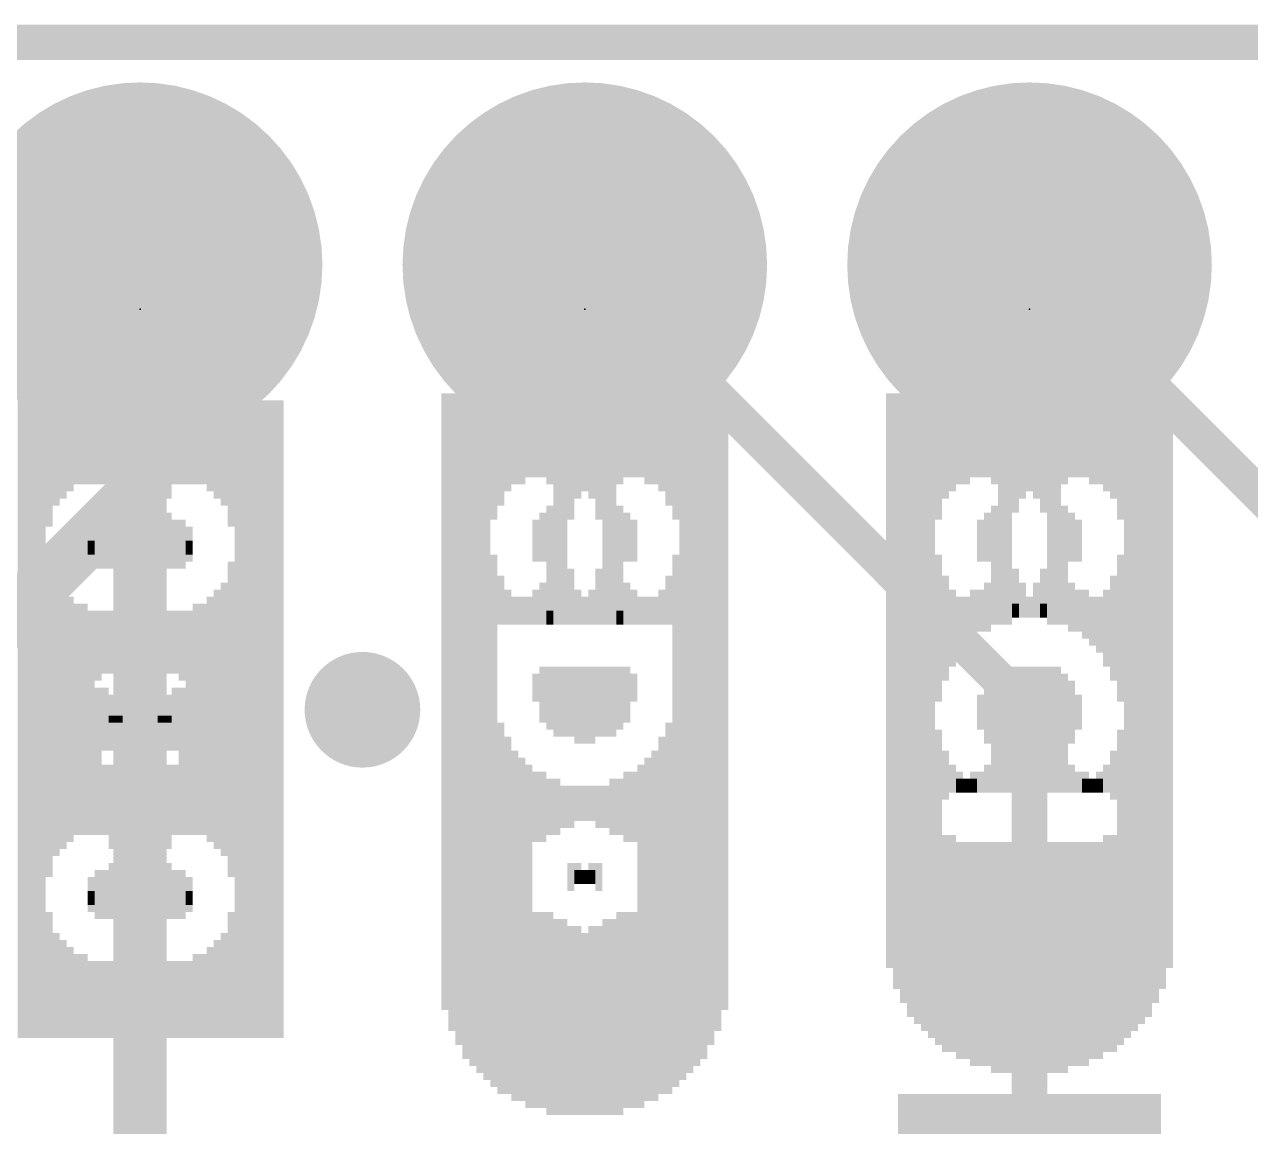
# Model space of a CAD drawing. Extents: x -38 to 69, y -13 to 33.
# Drawn here: x 12.04 to 19.04, y 19.21 to 25.5 of the extents above; entities that cross this region are included whole.
import ezdxf

# ---------------------------------------------------------------- set-up
doc = ezdxf.new("R2010")
doc.units = 0
for name, color, linetype in [('1', 12, 'CONTINUOUS'), ('16', 132, 'CONTINUOUS'), ('17', 110, 'CONTINUOUS'), ('18', 110, 'CONTINUOUS'), ('20', 53, 'CONTINUOUS'), ('21', 41, 'CONTINUOUS'), ('22', 40, 'CONTINUOUS'), ('23', 53, 'CONTINUOUS'), ('24', 53, 'CONTINUOUS'), ('29', 253, 'CONTINUOUS'), ('30', 253, 'CONTINUOUS'), ('31', 253, 'CONTINUOUS'), ('51', 53, 'CONTINUOUS')]:
    doc.layers.add(name, color=color, linetype=linetype)

# ---------------------------------------------------------------- blocks, each defined once
blk = doc.blocks.new('RECT')
blk.add_solid([(-0.5, -0.5), (0.5, -0.5), (-0.5, 0.5), (0.5, 0.5)])
blk = doc.blocks.new('ROUNDP')
at = {"const_width": 0.5}
blk.add_lwpolyline([(0, -0.25, 1), (0, 0.25, 1), (0, -0.25)], format="xyb", dxfattribs=at)
blk = doc.blocks.new('ROUNDV')
at = {"const_width": 0.5}
blk.add_lwpolyline([(0, -0.25, 1), (0, 0.25, 1), (0, -0.25)], format="xyb", dxfattribs=at)

msp = doc.modelspace()

# ---------------------------------------------------------------- linework, layer by layer
at = {"layer": '1'}
for points, const_width in [([(0, 25.4), (25.4, 25.4)], 0.2032), ([(12.7, 22.86), (12.7, 24.13)], 0.3048), ([(11.43, 21.59), (12.7, 22.86)], 0.3048)]:
    msp.add_lwpolyline(points, dxfattribs=dict(at, const_width=const_width))
at = {"layer": '1', "const_width": 0.1524}
for points in [[(12.7762, 24.13, 1), (12.6238, 24.13)], [(12.7539, 22.8061, 1), (12.6461, 22.9139)], [(12.6238, 22.86, 1), (12.7762, 22.86)]]:
    msp.add_lwpolyline(points, format="xyb", dxfattribs=at)
at = {"layer": '16'}
for points, const_width in [([(0, 25.4), (25.4, 25.4)], 0.2032), ([(12.7, 24.13), (12.7, 16.6069)], 0.3048), ([(17.78, 21.59), (15.24, 24.13)], 0.2032), ([(19.431, 22.479), (17.78, 24.13)], 0.2032), ([(17.78, 13.716), (17.78, 21.59)], 0.2032)]:
    msp.add_lwpolyline(points, dxfattribs=dict(at, const_width=const_width))
for points, const_width in [([(12.7762, 24.13, 1), (12.6238, 24.13)], 0.1524), ([(15.2759, 24.1659, 1), (15.2041, 24.0941)], 0.1016), ([(17.8159, 24.1659, 1), (17.7441, 24.0941)], 0.1016), ([(17.8308, 21.59, 1), (17.7292, 21.59)], 0.1016), ([(17.7441, 21.5541, 1), (17.8159, 21.6259)], 0.1016)]:
    msp.add_lwpolyline(points, format="xyb", dxfattribs=dict(at, const_width=const_width))
at = {"layer": '20', "const_width": 0.2032}
msp.add_lwpolyline([(0, 25.4), (25.4, 25.4)], dxfattribs=at)
at = {"layer": '23'}
for p in [(12.7, 23.876), (15.24, 23.876), (17.78, 23.876)]:
    msp.add_point(p, dxfattribs=at)
at = {"layer": '24'}
for p in [(12.7, 23.876), (15.24, 23.876), (17.78, 23.876)]:
    msp.add_point(p, dxfattribs=at)

# ---------------------------------------------------------------- block references
at = {"layer": '1', "xscale": 1.3, "yscale": 1.3, "rotation": 180}
msp.add_blockref('RECT', (17.78, 18.645), dxfattribs=at)
at = {"layer": '17', "xscale": 1.8796, "yscale": 1.8796, "rotation": 90}
for p in [(12.7, 24.13), (12.7, 24.13), (15.24, 24.13), (15.24, 24.13), (17.78, 24.13), (17.78, 24.13)]:
    msp.add_blockref('ROUNDP', p, dxfattribs=at)
at = {"layer": '18', "xscale": 0.6604, "yscale": 0.6604}
msp.add_blockref('ROUNDV', (13.97, 21.59), dxfattribs=at)
msp.add_blockref('ROUNDV', (13.97, 21.59), dxfattribs=at)
at = {"layer": '21', "yscale": 0.04, "rotation": 270}
for p, xscale in [((14.44, 21.636), 3.52), ((14.48, 21.576), 3.64), ((14.52, 21.536), 3.72), ((14.56, 21.496), 3.8), ((14.6, 21.476), 3.84), ((14.64, 21.456), 3.88), ((14.68, 21.436), 3.92), ((14.72, 23.056), 0.68), ((14.76, 23.096), 0.6), ((14.8, 23.136), 0.52), ((14.84, 23.136), 0.52), ((14.88, 23.156), 0.48), ((14.92, 23.156), 0.48), ((14.96, 23.156), 0.48), ((15, 23.156), 0.48), ((15.04, 23.136), 0.52), ((15.08, 22.916), 0.96), ((15.12, 22.976), 0.84), ((15.16, 23.036), 0.72), ((15.2, 23.096), 0.6), ((15.24, 23.116), 0.56), ((15.28, 23.136), 0.52), ((15.32, 23.136), 0.52), ((15.36, 23.156), 0.48), ((15.4, 23.156), 0.48), ((15.44, 23.156), 0.48), ((15.48, 23.156), 0.48), ((15.52, 23.156), 0.48), ((15.56, 23.156), 0.48), ((15.6, 23.136), 0.52), ((15.64, 23.136), 0.52), ((15.68, 23.116), 0.56), ((15.72, 23.076), 0.64), ((15.76, 23.036), 0.72), ((15.8, 21.436), 3.92), ((15.84, 21.456), 3.88), ((15.88, 21.476), 3.84), ((15.92, 21.496), 3.8), ((15.96, 21.536), 3.72), ((16, 21.576), 3.64), ((16.04, 21.636), 3.52), ((16.98, 21.756), 3.28), ((17.02, 21.696), 3.4), ((17.06, 21.656), 3.48), ((17.1, 21.616), 3.56), ((17.14, 21.596), 3.6), ((17.18, 21.576), 3.64), ((17.22, 21.556), 3.68), ((17.26, 23.076), 0.64), ((17.3, 23.096), 0.6), ((17.34, 23.136), 0.52), ((17.38, 23.156), 0.48), ((17.42, 23.156), 0.48), ((17.46, 23.176), 0.44), ((17.5, 23.156), 0.48), ((17.54, 23.156), 0.48), ((17.58, 23.136), 0.52), ((17.62, 22.936), 0.92), ((17.66, 22.976), 0.84), ((17.7, 23.056), 0.68), ((17.74, 23.096), 0.6), ((17.78, 23.116), 0.56), ((17.82, 23.136), 0.52), ((17.86, 23.156), 0.48), ((17.9, 23.156), 0.48), ((17.94, 23.156), 0.48), ((17.98, 23.156), 0.48), ((18.02, 23.156), 0.48), ((18.06, 23.156), 0.48), ((18.1, 23.156), 0.48), ((18.14, 23.136), 0.52), ((18.18, 23.136), 0.52), ((18.22, 23.116), 0.56), ((18.26, 23.096), 0.6), ((18.3, 23.036), 0.72), ((18.34, 21.556), 3.68), ((18.38, 21.576), 3.64), ((18.42, 21.596), 3.6), ((18.46, 21.616), 3.56), ((18.5, 21.656), 3.48), ((18.54, 21.696), 3.4), ((18.58, 21.756), 3.28), ((12.02, 21.536), 3.64), ((12.06, 21.536), 3.64), ((12.1, 21.536), 3.64), ((12.14, 21.536), 3.64), ((12.18, 23.036), 0.64), ((12.22, 23.076), 0.56), ((12.26, 23.096), 0.52), ((12.3, 23.116), 0.48), ((12.34, 23.136), 0.44), ((12.38, 23.136), 0.44), ((12.42, 23.136), 0.44), ((12.46, 23.136), 0.44), ((12.5, 23.136), 0.44), ((12.54, 23.116), 0.48), ((12.58, 22.916), 0.88), ((12.62, 22.996), 0.72), ((12.66, 22.996), 0.72), ((12.7, 22.996), 0.72), ((12.74, 22.996), 0.72), ((12.78, 22.996), 0.72), ((12.82, 22.996), 0.72), ((12.86, 23.076), 0.56), ((12.9, 23.116), 0.48), ((12.94, 23.116), 0.48), ((12.98, 23.116), 0.48), ((13.02, 23.116), 0.48), ((13.06, 23.116), 0.48), ((13.1, 23.096), 0.52), ((13.14, 23.076), 0.56), ((13.18, 23.056), 0.6), ((13.22, 22.996), 0.72), ((13.26, 21.536), 3.64), ((13.3, 21.536), 3.64), ((13.34, 21.536), 3.64), ((13.38, 21.536), 3.64), ((13.42, 21.536), 3.64), ((13.46, 21.536), 3.64), ((13.5, 21.536), 3.64), ((12.54, 22.556), 0.32), ((12.86, 22.576), 0.28), ((15, 22.576), 0.28), ((15.04, 22.596), 0.32), ((17.54, 22.576), 0.28), ((17.58, 22.596), 0.32), ((12.42, 22.536), 0.2), ((12.46, 22.536), 0.28), ((12.5, 22.536), 0.28), ((12.9, 22.536), 0.28), ((12.94, 22.536), 0.2), ((14.96, 22.556), 0.24), ((15.4, 22.356), 0.56), ((15.44, 22.376), 0.6), ((15.48, 22.556), 0.24), ((15.52, 22.556), 0.16), ((17.5, 22.556), 0.24), ((17.94, 22.356), 0.56), ((17.98, 22.376), 0.6), ((18.02, 22.556), 0.24), ((18.06, 22.556), 0.16), ((12.98, 22.516), 0.08), ((15.36, 22.316), 0.48), ((17.9, 22.316), 0.48), ((13.22, 21.536), 1.8), ((15.76, 20.956), 3.04), ((18.3, 22.056), 0.84), ((12.18, 21.976), 0.76), ((14.72, 22.216), 0.36), ((15.32, 22.236), 0.32), ((15.72, 22.216), 0.28), ((17.26, 22.076), 0.64), ((17.86, 22.256), 0.28), ((18.26, 22.056), 0.6), ((12.22, 21.956), 0.64), ((12.7, 22.076), 0.4), ((13.14, 22.176), 0.2), ((13.18, 22.176), 0.28), ((14.76, 22.196), 0.24), ((14.8, 22.176), 0.2), ((15.28, 22.176), 0.2), ((15.48, 22.196), 0.24), ((15.52, 22.176), 0.2), ((15.68, 22.176), 0.2), ((17.3, 22.076), 0.48), ((17.34, 22.076), 0.4), ((17.82, 22.216), 0.2), ((18.02, 22.176), 0.28), ((18.06, 22.156), 0.24), ((18.1, 22.136), 0.28), ((18.22, 22.056), 0.44), ((12.26, 21.956), 0.56), ((12.74, 22.076), 0.32), ((13.1, 22.156), 0.16), ((14.84, 22.156), 0.16), ((15.24, 22.156), 0.16), ((15.56, 22.156), 0.16), ((15.6, 22.156), 0.16), ((15.64, 22.156), 0.16), ((17.38, 22.096), 0.28), ((17.74, 22.176), 0.12), ((17.78, 22.176), 0.12), ((18.14, 22.096), 0.28), ((18.18, 22.076), 0.32), ((12.3, 21.936), 0.52), ((12.34, 21.936), 0.44), ((12.38, 21.936), 0.44), ((12.42, 21.956), 0.4), ((12.46, 21.956), 0.4), ((12.5, 21.976), 0.36), ((12.54, 21.976), 0.36), ((12.58, 21.996), 0.32), ((12.62, 22.016), 0.36), ((12.66, 22.036), 0.32), ((12.78, 22.056), 0.28), ((12.82, 22.076), 0.24), ((12.86, 22.056), 0.2), ((12.9, 22.076), 0.16), ((12.94, 22.076), 0.16), ((12.98, 22.096), 0.12), ((13.02, 22.116), 0.16), ((13.06, 22.136), 0.12), ((14.88, 22.136), 0.12), ((14.92, 22.136), 0.12), ((14.96, 22.136), 0.12), ((15, 22.136), 0.12), ((15.04, 22.116), 0.08), ((15.08, 22.136), 0.12), ((15.12, 22.136), 0.12), ((15.16, 22.136), 0.12), ((15.2, 22.136), 0.12), ((17.42, 22.096), 0.2), ((17.46, 22.096), 0.2), ((17.5, 22.116), 0.16), ((17.54, 22.116), 0.16), ((17.58, 22.136), 0.12), ((17.62, 22.136), 0.12), ((17.66, 22.136), 0.12), ((17.7, 22.156), 0.08), ((13.06, 21.536), 0.52), ((13.1, 21.536), 0.52), ((13.14, 21.536), 0.6), ((13.18, 21.536), 0.6), ((14.96, 21.716), 0.16), ((15, 21.676), 0.32), ((15.04, 21.656), 0.36), ((15.08, 21.636), 0.4), ((15.12, 21.636), 0.4), ((15.16, 21.636), 0.4), ((15.2, 21.616), 0.44), ((15.24, 21.616), 0.44), ((15.28, 21.616), 0.44), ((15.32, 21.636), 0.4), ((15.36, 21.636), 0.4), ((15.4, 21.656), 0.36), ((15.44, 21.676), 0.32), ((15.48, 21.716), 0.24), ((17.58, 21.456), 0.68), ((17.62, 21.476), 0.72), ((17.66, 21.476), 0.72), ((17.7, 21.476), 0.72), ((17.74, 21.476), 0.72), ((17.78, 21.476), 0.72), ((17.82, 21.476), 0.72), ((17.86, 21.476), 0.72), ((17.9, 21.476), 0.72), ((17.94, 21.456), 0.68), ((12.9, 21.536), 0.36), ((12.94, 21.516), 0.4), ((12.98, 21.536), 0.44), ((13.02, 21.516), 0.48), ((17.54, 21.576), 0.36), ((17.98, 21.556), 0.4), ((18.02, 21.576), 0.28), ((12.78, 21.536), 0.28), ((12.82, 21.536), 0.28), ((12.86, 21.516), 0.32), ((17.5, 21.576), 0.2), ((12.62, 21.536), 0.12), ((12.66, 21.536), 0.12), ((12.7, 21.536), 0.2), ((12.74, 21.536), 0.2), ((12.54, 21.536), 0.04), ((12.58, 21.536), 0.04), ((14.72, 21.336), 0.44), ((15.72, 21.116), 0.8), ((12.18, 21.096), 0.76), ((12.22, 21.116), 0.64), ((14.76, 21.296), 0.28), ((15.68, 21.096), 0.68), ((18.3, 20.576), 1.8), ((12.26, 21.116), 0.56), ((12.3, 21.136), 0.52), ((12.34, 21.136), 0.44), ((12.38, 21.136), 0.44), ((14.8, 21.276), 0.24), ((15.64, 21.076), 0.56), ((17.26, 21.236), 0.32), ((18.26, 21.216), 0.28), ((12.42, 21.116), 0.4), ((12.46, 21.116), 0.4), ((14.84, 21.236), 0.16), ((14.88, 21.236), 0.16), ((15.6, 21.056), 0.52), ((17.3, 21.196), 0.24), ((17.98, 21.216), 0.2), ((12.5, 21.096), 0.36), ((12.54, 21.076), 0.4), ((12.58, 20.856), 0.76), ((12.62, 20.936), 0.6), ((14.92, 21.196), 0.16), ((14.96, 21.176), 0.12), ((15.48, 21.036), 0.4), ((15.52, 21.036), 0.4), ((15.56, 21.056), 0.44), ((17.34, 21.176), 0.12), ((17.46, 21.176), 0.12), ((17.5, 21.176), 0.12), ((17.54, 21.196), 0.16), ((18.02, 21.196), 0.16), ((18.06, 21.176), 0.12), ((18.18, 21.176), 0.12), ((18.22, 21.196), 0.16), ((12.66, 20.916), 0.56), ((12.7, 20.916), 0.56), ((12.74, 20.896), 0.52), ((12.78, 20.896), 0.52), ((15, 21.136), 0.12), ((15.04, 21.136), 0.12), ((15.08, 21.116), 0.16), ((15.12, 21.096), 0.12), ((15.16, 21.076), 0.16), ((15.2, 21.076), 0.16), ((15.24, 21.056), 0.2), ((15.28, 21.056), 0.2), ((15.32, 21.036), 0.24), ((15.36, 21.036), 0.24), ((15.4, 21.036), 0.32), ((15.44, 21.036), 0.32), ((17.38, 21.156), 0.08), ((17.42, 21.156), 0.08), ((18.1, 21.156), 0.08), ((18.14, 21.156), 0.08), ((12.82, 20.876), 0.48), ((12.86, 20.956), 0.32), ((12.9, 20.976), 0.2), ((12.94, 20.976), 0.2), ((12.98, 20.956), 0.16), ((13.02, 20.956), 0.16), ((13.18, 20.896), 0.28), ((13.06, 20.936), 0.12), ((13.1, 20.916), 0.16), ((13.14, 20.896), 0.2), ((14.72, 20.656), 0.6), ((14.76, 20.636), 0.56), ((14.8, 20.656), 0.52), ((14.84, 20.636), 0.48), ((14.88, 20.656), 0.44), ((18.22, 20.256), 1.24), ((18.26, 20.256), 1.24), ((14.92, 20.636), 0.4), ((17.46, 20.196), 1.28), ((17.5, 20.196), 1.28), ((17.54, 20.196), 1.28), ((17.58, 20.176), 1.32), ((17.62, 20.176), 1.32), ((17.66, 20.176), 1.32), ((17.7, 20.176), 1.32), ((17.74, 20.176), 1.32), ((17.78, 20.176), 1.32), ((17.82, 20.176), 1.32), ((17.86, 20.176), 1.32), ((17.9, 20.176), 1.32), ((17.94, 20.176), 1.32), ((17.98, 20.176), 1.32), ((18.02, 20.196), 1.28), ((18.06, 20.196), 1.28), ((18.1, 20.196), 1.28), ((18.14, 20.216), 1.24), ((18.18, 20.216), 1.24), ((12.46, 20.536), 0.28), ((12.5, 20.536), 0.28), ((12.54, 20.556), 0.32), ((12.86, 20.576), 0.28), ((12.9, 20.536), 0.28), ((15.16, 20.636), 0.16), ((15.2, 20.656), 0.12), ((15.24, 20.636), 0.08), ((15.28, 20.636), 0.08), ((12.42, 20.536), 0.2), ((12.94, 20.536), 0.2), ((12.98, 20.516), 0.08), ((15.64, 19.936), 1.16), ((15.68, 19.956), 1.12), ((15.72, 19.976), 1.16), ((15.56, 19.896), 1.16), ((15.6, 19.916), 1.12), ((13.22, 20.076), 0.72), ((15.36, 19.836), 1.12), ((15.4, 19.836), 1.12), ((15.44, 19.856), 1.16), ((15.48, 19.876), 1.12), ((15.52, 19.876), 1.12), ((17.26, 20.036), 0.72), ((12.18, 20.036), 0.64), ((13.18, 20.016), 0.6), ((15.2, 19.796), 1.04), ((15.24, 19.796), 1.04), ((15.28, 19.816), 1.08), ((15.32, 19.816), 1.08), ((17.3, 19.996), 0.72), ((17.34, 19.996), 0.72), ((17.38, 19.976), 0.76), ((17.42, 19.976), 0.76), ((12.22, 19.996), 0.56), ((12.26, 19.976), 0.52), ((12.7, 19.996), 0.56), ((12.74, 19.976), 0.52), ((13.1, 19.976), 0.52), ((13.14, 19.996), 0.56), ((15.04, 19.756), 0.96), ((15.08, 19.756), 0.96), ((12.3, 19.956), 0.48), ((12.62, 19.956), 0.48), ((12.66, 19.956), 0.48), ((12.78, 19.956), 0.48), ((12.82, 19.956), 0.48), ((13.02, 19.956), 0.48), ((13.06, 19.956), 0.48), ((14.72, 19.816), 0.76), ((14.96, 19.756), 0.88), ((15, 19.756), 0.88), ((12.34, 19.936), 0.44), ((12.38, 19.936), 0.44), ((12.42, 19.936), 0.44), ((12.46, 19.936), 0.44), ((12.5, 19.936), 0.44), ((12.54, 19.936), 0.44), ((12.58, 19.936), 0.44), ((12.86, 19.936), 0.44), ((12.9, 19.936), 0.44), ((12.94, 19.936), 0.44), ((12.98, 19.936), 0.44), ((14.76, 19.756), 0.72), ((14.8, 19.756), 0.72), ((14.84, 19.736), 0.76), ((14.88, 19.756), 0.8), ((14.92, 19.736), 0.84)]:
    msp.add_blockref('RECT', p, dxfattribs=dict(at, xscale=xscale))
for p in [(15.12, 19.776), (15.16, 19.776)]:
    msp.add_blockref('RECT', p, dxfattribs=at)
at = {"layer": '22', "yscale": 0.04, "rotation": 270}
for p, xscale in [((14.44, 21.636), 3.52), ((14.48, 21.576), 3.64), ((14.52, 21.536), 3.72), ((14.56, 21.496), 3.8), ((14.6, 21.476), 3.84), ((14.64, 21.456), 3.88), ((14.68, 21.436), 3.92), ((14.72, 23.036), 0.72), ((14.76, 23.076), 0.64), ((14.8, 23.116), 0.56), ((14.84, 23.136), 0.52), ((14.88, 23.136), 0.52), ((14.92, 23.156), 0.48), ((14.96, 23.156), 0.48), ((15, 23.156), 0.48), ((15.04, 23.156), 0.48), ((15.08, 23.156), 0.48), ((15.12, 23.156), 0.48), ((15.16, 23.136), 0.52), ((15.2, 23.136), 0.52), ((15.24, 23.116), 0.56), ((15.28, 23.096), 0.6), ((15.32, 23.036), 0.72), ((15.36, 22.976), 0.84), ((15.4, 22.916), 0.96), ((15.44, 23.136), 0.52), ((15.48, 23.156), 0.48), ((15.52, 23.156), 0.48), ((15.56, 23.156), 0.48), ((15.6, 23.156), 0.48), ((15.64, 23.136), 0.52), ((15.68, 23.136), 0.52), ((15.72, 23.096), 0.6), ((15.76, 23.056), 0.68), ((15.8, 21.436), 3.92), ((15.84, 21.456), 3.88), ((15.88, 21.476), 3.84), ((15.92, 21.496), 3.8), ((15.96, 21.536), 3.72), ((16, 21.576), 3.64), ((16.04, 21.636), 3.52), ((16.98, 21.756), 3.28), ((17.02, 21.696), 3.4), ((17.06, 21.656), 3.48), ((17.1, 21.616), 3.56), ((17.14, 21.596), 3.6), ((17.18, 21.576), 3.64), ((17.22, 21.556), 3.68), ((17.26, 23.036), 0.72), ((17.3, 23.096), 0.6), ((17.34, 23.116), 0.56), ((17.38, 23.136), 0.52), ((17.42, 23.136), 0.52), ((17.46, 23.156), 0.48), ((17.5, 23.156), 0.48), ((17.54, 23.156), 0.48), ((17.58, 23.156), 0.48), ((17.62, 23.156), 0.48), ((17.66, 23.156), 0.48), ((17.7, 23.156), 0.48), ((17.74, 23.136), 0.52), ((17.78, 23.116), 0.56), ((17.82, 23.096), 0.6), ((17.86, 23.056), 0.68), ((17.9, 22.976), 0.84), ((17.94, 22.936), 0.92), ((17.98, 23.136), 0.52), ((18.02, 23.156), 0.48), ((18.06, 23.156), 0.48), ((18.1, 23.176), 0.44), ((18.14, 23.156), 0.48), ((18.18, 23.156), 0.48), ((18.22, 23.136), 0.52), ((18.26, 23.096), 0.6), ((18.3, 23.076), 0.64), ((18.34, 21.556), 3.68), ((18.38, 21.576), 3.64), ((18.42, 21.596), 3.6), ((18.46, 21.616), 3.56), ((18.5, 21.656), 3.48), ((18.54, 21.696), 3.4), ((18.58, 21.756), 3.28), ((12.02, 21.536), 3.64), ((12.06, 21.536), 3.64), ((12.1, 21.536), 3.64), ((12.14, 21.536), 3.64), ((12.18, 22.996), 0.72), ((12.22, 23.056), 0.6), ((12.26, 23.076), 0.56), ((12.3, 23.096), 0.52), ((12.34, 23.116), 0.48), ((12.38, 23.116), 0.48), ((12.42, 23.116), 0.48), ((12.46, 23.116), 0.48), ((12.5, 23.116), 0.48), ((12.54, 23.076), 0.56), ((12.58, 22.996), 0.72), ((12.62, 22.996), 0.72), ((12.66, 22.996), 0.72), ((12.7, 22.996), 0.72), ((12.74, 22.996), 0.72), ((12.78, 22.996), 0.72), ((12.82, 22.916), 0.88), ((12.86, 23.116), 0.48), ((12.9, 23.136), 0.44), ((12.94, 23.136), 0.44), ((12.98, 23.136), 0.44), ((13.02, 23.136), 0.44), ((13.06, 23.136), 0.44), ((13.1, 23.116), 0.48), ((13.14, 23.096), 0.52), ((13.18, 23.076), 0.56), ((13.22, 23.036), 0.64), ((13.26, 21.536), 3.64), ((13.3, 21.536), 3.64), ((13.34, 21.536), 3.64), ((13.38, 21.536), 3.64), ((13.42, 21.536), 3.64), ((13.46, 21.536), 3.64), ((13.5, 21.536), 3.64), ((12.54, 22.576), 0.28), ((12.86, 22.556), 0.32), ((15.44, 22.596), 0.32), ((15.48, 22.576), 0.28), ((17.98, 22.596), 0.32), ((18.02, 22.576), 0.28), ((12.46, 22.536), 0.2), ((12.5, 22.536), 0.28), ((12.9, 22.536), 0.28), ((12.94, 22.536), 0.28), ((12.98, 22.536), 0.2), ((14.96, 22.556), 0.16), ((15, 22.556), 0.24), ((15.04, 22.376), 0.6), ((15.08, 22.356), 0.56), ((15.52, 22.556), 0.24), ((17.5, 22.556), 0.16), ((17.54, 22.556), 0.24), ((17.58, 22.376), 0.6), ((17.62, 22.356), 0.56), ((18.06, 22.556), 0.24), ((12.42, 22.516), 0.08), ((15.12, 22.316), 0.48), ((17.66, 22.316), 0.48), ((12.18, 21.536), 1.8), ((14.72, 20.956), 3.04), ((17.26, 22.056), 0.84), ((13.22, 21.976), 0.76), ((14.76, 22.216), 0.28), ((15.16, 22.236), 0.32), ((15.76, 22.216), 0.36), ((17.3, 22.056), 0.6), ((17.7, 22.256), 0.28), ((18.3, 22.076), 0.64), ((12.22, 22.176), 0.28), ((12.26, 22.176), 0.2), ((12.7, 22.076), 0.4), ((13.18, 21.956), 0.64), ((14.8, 22.176), 0.2), ((14.96, 22.176), 0.2), ((15, 22.196), 0.24), ((15.2, 22.176), 0.2), ((15.68, 22.176), 0.2), ((15.72, 22.196), 0.24), ((17.34, 22.056), 0.44), ((17.46, 22.136), 0.28), ((17.5, 22.156), 0.24), ((17.54, 22.176), 0.28), ((17.74, 22.216), 0.2), ((18.22, 22.076), 0.4), ((18.26, 22.076), 0.48), ((12.3, 22.156), 0.16), ((12.66, 22.076), 0.32), ((13.14, 21.956), 0.56), ((14.84, 22.156), 0.16), ((14.88, 22.156), 0.16), ((14.92, 22.156), 0.16), ((15.24, 22.156), 0.16), ((15.64, 22.156), 0.16), ((17.38, 22.076), 0.32), ((17.42, 22.096), 0.28), ((17.78, 22.176), 0.12), ((17.82, 22.176), 0.12), ((18.18, 22.096), 0.28), ((12.34, 22.136), 0.12), ((12.38, 22.116), 0.16), ((12.42, 22.096), 0.12), ((12.46, 22.076), 0.16), ((12.5, 22.076), 0.16), ((12.54, 22.056), 0.2), ((12.58, 22.076), 0.24), ((12.62, 22.056), 0.28), ((12.74, 22.036), 0.32), ((12.78, 22.016), 0.36), ((12.82, 21.996), 0.32), ((12.86, 21.976), 0.36), ((12.9, 21.976), 0.36), ((12.94, 21.956), 0.4), ((12.98, 21.956), 0.4), ((13.02, 21.936), 0.44), ((13.06, 21.936), 0.44), ((13.1, 21.936), 0.52), ((15.28, 22.136), 0.12), ((15.32, 22.136), 0.12), ((15.36, 22.136), 0.12), ((15.4, 22.136), 0.12), ((15.44, 22.116), 0.08), ((15.48, 22.136), 0.12), ((15.52, 22.136), 0.12), ((15.56, 22.136), 0.12), ((15.6, 22.136), 0.12), ((17.86, 22.156), 0.08), ((17.9, 22.136), 0.12), ((17.94, 22.136), 0.12), ((17.98, 22.136), 0.12), ((18.02, 22.116), 0.16), ((18.06, 22.116), 0.16), ((18.1, 22.096), 0.2), ((18.14, 22.096), 0.2), ((12.22, 21.536), 0.6), ((12.26, 21.536), 0.6), ((12.3, 21.536), 0.52), ((12.34, 21.536), 0.52), ((15, 21.716), 0.24), ((15.04, 21.676), 0.32), ((15.08, 21.656), 0.36), ((15.12, 21.636), 0.4), ((15.16, 21.636), 0.4), ((15.2, 21.616), 0.44), ((15.24, 21.616), 0.44), ((15.28, 21.616), 0.44), ((15.32, 21.636), 0.4), ((15.36, 21.636), 0.4), ((15.4, 21.636), 0.4), ((15.44, 21.656), 0.36), ((15.48, 21.676), 0.32), ((15.52, 21.716), 0.16), ((17.62, 21.456), 0.68), ((17.66, 21.476), 0.72), ((17.7, 21.476), 0.72), ((17.74, 21.476), 0.72), ((17.78, 21.476), 0.72), ((17.82, 21.476), 0.72), ((17.86, 21.476), 0.72), ((17.9, 21.476), 0.72), ((17.94, 21.476), 0.72), ((17.98, 21.456), 0.68), ((12.38, 21.516), 0.48), ((12.42, 21.536), 0.44), ((12.46, 21.516), 0.4), ((12.5, 21.536), 0.36), ((17.54, 21.576), 0.28), ((17.58, 21.556), 0.4), ((18.02, 21.576), 0.36), ((12.54, 21.516), 0.32), ((12.58, 21.536), 0.28), ((12.62, 21.536), 0.28), ((18.06, 21.576), 0.2), ((12.66, 21.536), 0.2), ((12.7, 21.536), 0.2), ((12.74, 21.536), 0.12), ((12.78, 21.536), 0.12), ((12.82, 21.536), 0.04), ((12.86, 21.536), 0.04), ((14.76, 21.116), 0.8), ((15.76, 21.336), 0.44), ((13.18, 21.116), 0.64), ((13.22, 21.096), 0.76), ((14.8, 21.096), 0.68), ((15.72, 21.296), 0.28), ((17.26, 20.576), 1.8), ((13.02, 21.136), 0.44), ((13.06, 21.136), 0.44), ((13.1, 21.136), 0.52), ((13.14, 21.116), 0.56), ((14.84, 21.076), 0.56), ((15.68, 21.276), 0.24), ((17.3, 21.216), 0.28), ((18.3, 21.236), 0.32), ((12.94, 21.116), 0.4), ((12.98, 21.116), 0.4), ((14.88, 21.056), 0.52), ((15.6, 21.236), 0.16), ((15.64, 21.236), 0.16), ((17.58, 21.216), 0.2), ((18.26, 21.196), 0.24), ((12.78, 20.936), 0.6), ((12.82, 20.856), 0.76), ((12.86, 21.076), 0.4), ((12.9, 21.096), 0.36), ((14.92, 21.056), 0.44), ((14.96, 21.036), 0.4), ((15, 21.036), 0.4), ((15.52, 21.176), 0.12), ((15.56, 21.196), 0.16), ((17.34, 21.196), 0.16), ((17.38, 21.176), 0.12), ((17.5, 21.176), 0.12), ((17.54, 21.196), 0.16), ((18.02, 21.196), 0.16), ((18.06, 21.176), 0.12), ((18.1, 21.176), 0.12), ((18.22, 21.176), 0.12), ((12.62, 20.896), 0.52), ((12.66, 20.896), 0.52), ((12.7, 20.916), 0.56), ((12.74, 20.916), 0.56), ((15.04, 21.036), 0.32), ((15.08, 21.036), 0.32), ((15.12, 21.036), 0.24), ((15.16, 21.036), 0.24), ((15.2, 21.056), 0.2), ((15.24, 21.056), 0.2), ((15.28, 21.076), 0.16), ((15.32, 21.076), 0.16), ((15.36, 21.096), 0.12), ((15.4, 21.116), 0.16), ((15.44, 21.136), 0.12), ((15.48, 21.136), 0.12), ((17.42, 21.156), 0.08), ((17.46, 21.156), 0.08), ((18.14, 21.156), 0.08), ((18.18, 21.156), 0.08), ((12.46, 20.976), 0.2), ((12.5, 20.976), 0.2), ((12.54, 20.956), 0.32), ((12.58, 20.876), 0.48), ((12.22, 20.896), 0.28), ((12.38, 20.956), 0.16), ((12.42, 20.956), 0.16), ((12.26, 20.896), 0.2), ((12.3, 20.916), 0.16), ((12.34, 20.936), 0.12), ((15.76, 20.656), 0.6), ((15.6, 20.656), 0.44), ((15.64, 20.636), 0.48), ((15.68, 20.656), 0.52), ((15.72, 20.636), 0.56), ((17.3, 20.256), 1.24), ((17.34, 20.256), 1.24), ((15.56, 20.636), 0.4), ((17.38, 20.216), 1.24), ((17.42, 20.216), 1.24), ((17.46, 20.196), 1.28), ((17.5, 20.196), 1.28), ((17.54, 20.196), 1.28), ((17.58, 20.176), 1.32), ((17.62, 20.176), 1.32), ((17.66, 20.176), 1.32), ((17.7, 20.176), 1.32), ((17.74, 20.176), 1.32), ((17.78, 20.176), 1.32), ((17.82, 20.176), 1.32), ((17.86, 20.176), 1.32), ((17.9, 20.176), 1.32), ((17.94, 20.176), 1.32), ((17.98, 20.176), 1.32), ((18.02, 20.196), 1.28), ((18.06, 20.196), 1.28), ((18.1, 20.196), 1.28), ((12.5, 20.536), 0.28), ((12.54, 20.576), 0.28), ((12.86, 20.556), 0.32), ((12.9, 20.536), 0.28), ((12.94, 20.536), 0.28), ((15.2, 20.636), 0.08), ((15.24, 20.636), 0.08), ((15.28, 20.656), 0.12), ((15.32, 20.636), 0.16), ((12.46, 20.536), 0.2), ((12.98, 20.536), 0.2), ((12.42, 20.516), 0.08), ((14.76, 19.976), 1.16), ((14.8, 19.956), 1.12), ((14.84, 19.936), 1.16), ((14.88, 19.916), 1.12), ((14.92, 19.896), 1.16), ((12.18, 20.076), 0.72), ((14.96, 19.876), 1.12), ((15, 19.876), 1.12), ((15.04, 19.856), 1.16), ((15.08, 19.836), 1.12), ((15.12, 19.836), 1.12), ((18.3, 20.036), 0.72), ((12.22, 20.016), 0.6), ((13.22, 20.036), 0.64), ((15.16, 19.816), 1.08), ((15.2, 19.816), 1.08), ((15.24, 19.796), 1.04), ((15.28, 19.796), 1.04), ((18.14, 19.976), 0.76), ((18.18, 19.976), 0.76), ((18.22, 19.996), 0.72), ((18.26, 19.996), 0.72), ((12.26, 19.996), 0.56), ((12.3, 19.976), 0.52), ((12.66, 19.976), 0.52), ((12.7, 19.996), 0.56), ((13.14, 19.976), 0.52), ((13.18, 19.996), 0.56), ((15.4, 19.756), 0.96), ((15.44, 19.756), 0.96), ((12.34, 19.956), 0.48), ((12.38, 19.956), 0.48), ((12.58, 19.956), 0.48), ((12.62, 19.956), 0.48), ((12.74, 19.956), 0.48), ((12.78, 19.956), 0.48), ((13.1, 19.956), 0.48), ((15.48, 19.756), 0.88), ((15.52, 19.756), 0.88), ((15.76, 19.816), 0.76), ((12.42, 19.936), 0.44), ((12.46, 19.936), 0.44), ((12.5, 19.936), 0.44), ((12.54, 19.936), 0.44), ((12.82, 19.936), 0.44), ((12.86, 19.936), 0.44), ((12.9, 19.936), 0.44), ((12.94, 19.936), 0.44), ((12.98, 19.936), 0.44), ((13.02, 19.936), 0.44), ((13.06, 19.936), 0.44), ((15.56, 19.736), 0.84), ((15.6, 19.756), 0.8), ((15.64, 19.736), 0.76), ((15.68, 19.756), 0.72), ((15.72, 19.756), 0.72)]:
    msp.add_blockref('RECT', p, dxfattribs=dict(at, xscale=xscale))
for p in [(15.32, 19.776), (15.36, 19.776)]:
    msp.add_blockref('RECT', p, dxfattribs=at)
at = {"layer": '29'}
for name, p, xscale, yscale, rotation in [('ROUNDP', (12.7, 24.13), 2.0828, 2.0828, 90), ('ROUNDP', (15.24, 24.13), 2.0828, 2.0828, 90), ('ROUNDP', (17.78, 24.13), 2.0828, 2.0828, 90), ('RECT', (17.78, 18.645), 1.5032, 1.5032, 180)]:
    msp.add_blockref(name, p, dxfattribs=dict(at, xscale=xscale, yscale=yscale, rotation=rotation))
at = {"layer": '30', "xscale": 2.0828, "yscale": 2.0828, "rotation": 90}
for p in [(12.7, 24.13), (15.24, 24.13), (17.78, 24.13)]:
    msp.add_blockref('ROUNDP', p, dxfattribs=at)
at = {"layer": '31', "xscale": 1.3, "yscale": 1.3, "rotation": 180}
msp.add_blockref('RECT', (17.78, 18.645), dxfattribs=at)
at = {"layer": '51', "xscale": 0.508, "yscale": 0.508}
for p in [(12.7, 24.13), (15.24, 24.13), (17.78, 24.13)]:
    msp.add_blockref('RECT', p, dxfattribs=at)

doc.saveas('drawing.dxf')
